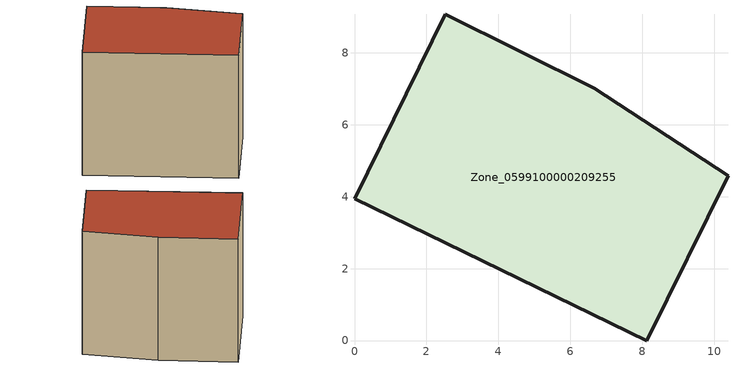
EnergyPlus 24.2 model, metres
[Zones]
Zone_0599100000209255
 floor ground (C_G): 10.39,4.59 8.13,0 0,3.95 2.52,9.07 6.67,7.02 z0
 wall outside (C_F): 6.67,7.02 2.52,9.07 0,3.95 8.13,0 10.39,4.59 6.67,7.02 z0:8.02
 roof outside (C_R): 8.13,0 10.39,4.59 6.67,7.02 2.52,9.07 0,3.95 z8.02
[BUILDING]
Pand.0599100000209255: North Axis=0; Terrain=City; Loads Convergence Tolerance Value=0.04; Temperature Convergence Tolerance Value=0.4; Solar Distribution=FullExterior; Maximum Number of Warmup Days=25; Minimum Number of Warmup Days=1
[Site:Location]
Rotterdam.The.Hague.AP_ZH_NLD Design_Conditions: Latitude=51.96; Longitude=4.45; Time Zone=1; Elevation=-4.5
[SITE:GROUNDTEMPERATURE:BUILDINGSURFACE]
18, 18, 18, 18, 18, 18, 18, 18, 18, 18, 18, 18
[MATERIAL] Thermal Absorptance=0.9; Solar Absorptance=0.7; Visible Absorptance=0.7
Name | Roughness | Thickness | Conductivity | Density | Specific Heat
G.TC.1975-1991 | MediumSmooth | 0.15 | 0.288461 | 540 | 1210
F.TC.1975-1991 | Rough | 0.3 | 0.230769 | 1920 | 840
R.TC.1975-1991 | MediumRough | 0.2 | 0.153846 | 1500 | 1000
[CONSTRUCTION]
C_G: G.TC.1975-1991
C_F: F.TC.1975-1991
C_R: R.TC.1975-1991
[ZONE]
Zone_0599100000209255: Type=1; Multiplier=1; Ceiling Height=Autocalculate; Volume=Autocalculate; Floor Area=autocalculate; Part of Total Floor Area=Yes
[ZONEINFILTRATION:DESIGNFLOWRATE]
Infil_Zone_0599100000209255: Zone or ZoneList or Space or SpaceList=Zone_0599100000209255; Schedule=AlwaysOn; Design Flow Rate Calculation Method=Flow/Area; Flow Rate per Floor Area=0.003; Constant Term Coefficient=1; Temperature Term Coefficient=0; Velocity Term Coefficient=0; Velocity Squared Term Coefficient=0
[HVACTEMPLATE:ZONE:IDEALLOADSAIRSYSTEM]
Zone_0599100000209255: Maximum Heating Supply Air Temperature=50; Minimum Cooling Supply Air Temperature=13; Maximum Heating Supply Air Humidity Ratio=0.0156; Minimum Cooling Supply Air Humidity Ratio=0.0077; Heating Limit=NoLimit; Cooling Limit=NoLimit; Dehumidification Control Type=ConstantSensibleHeatRatio; Cooling Sensible Heat Ratio=0.7; Dehumidification Setpoint=60; Humidification Control Type=None; Humidification Setpoint=30; Outdoor Air Method=None; Outdoor Air Flow Rate per Person=0.00944; Outdoor Air Flow Rate per Zone Floor Area=0; Outdoor Air Flow Rate per Zone=0; Demand Controlled Ventilation Type=None; Outdoor Air Economizer Type=NoEconomizer; Heat Recovery Type=None; Sensible Heat Recovery Effectiveness=0.7; Latent Heat Recovery Effectiveness=0.65
[ZONECONTROL:THERMOSTAT]
ThermostatControl_Zone_0599100000209255: Zone or ZoneList=Zone_0599100000209255; Control Type Schedule=DualSetpointControlType; Control 1=Thermostat_Zone_0599100000209255; Temperature Difference Between Cutout And Setpoint=0
[THERMOSTATSETPOINT:DUALSETPOINT]
Thermostat_Zone_0599100000209255: Heating Setpoint Temperature Schedule=HeatingSetpoint_Zone_0599100000209255; Cooling Setpoint Temperature Schedule=CoolingSetpoint_Zone_0599100000209255
[SCHEDULE:COMPACT]
HeatingSetpoint_Zone_0599100000209255: Through: 12/31, For: AllDays, Until: 24:00, 21
CoolingSetpoint_Zone_0599100000209255: Through: 12/31, For: AllDays, Until: 24:00, 24
DualSetpointControlType: Through: 12/31, For: AllDays, Until: 24:00, 4
AlwaysOn: Through: 12/31, For: AllDays, Until: 24:00, 1
